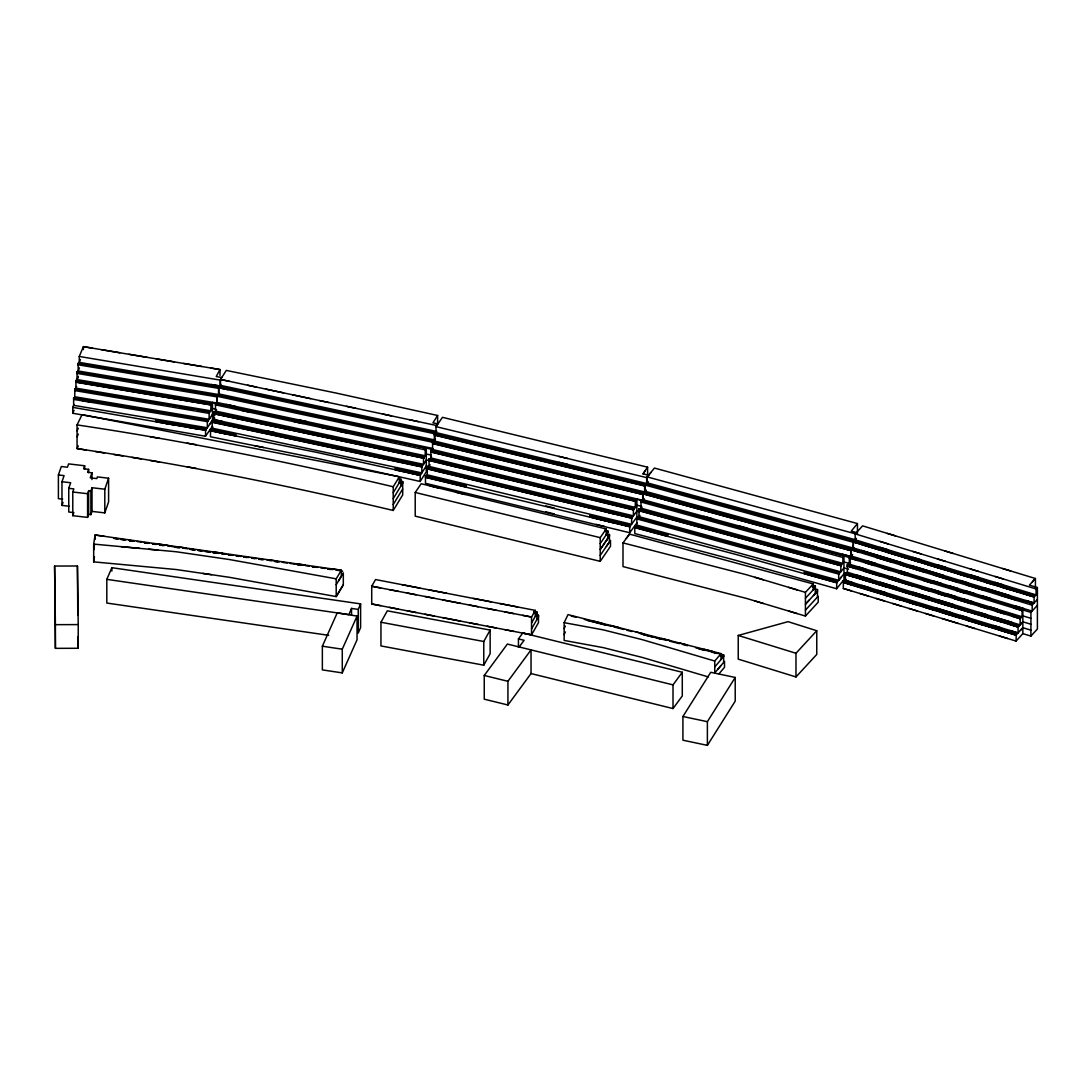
<?xml version="1.0" encoding="UTF-8"?>
<svg xmlns="http://www.w3.org/2000/svg" width="1092" height="1092" viewBox="0 0 1092 1092"><rect width="100%" height="100%" fill="white"/><g stroke="black" fill="none" stroke-linecap="round" stroke-linejoin="round"><path stroke-width="1.5" d="M336.2 584.752L343.311 572.918L343.311 584.766L336.2 596.587L229.293 577.286L176.208 569.533L93.68 561.875L93.68 544.103L95.072 534.984L341.359 570.242L341.359 576.167M93.68 550.027L94.458 544.976M93.68 561.875L94.458 556.824M62.667 499.14L58.395 498.648L58.395 474.965L61.302 466.516L67.431 467.24L68.619 463.895L84.657 465.765L83.606 468.755L88.629 469.342L87.647 472.29L91.974 472.795L91.974 479.565M91.974 472.795L90.24 477.818L96.806 478.583L97.379 476.904L108.599 478.214L108.599 501.897L104.805 512.885L92.015 511.411L90.895 514.632L88.657 514.359L87.578 517.403L72.782 515.683L72.782 492.001L73.847 488.916L68.755 488.329L68.755 512.012L73.847 512.598L72.782 515.683M104.805 512.885L104.805 489.202L108.599 478.214M69.233 506.265L61.971 505.405L61.971 481.722L64.087 475.621L58.395 474.965M61.971 505.405L63.022 502.361M68.755 488.329L70.68 482.746L61.971 481.722M90.895 514.632L90.895 490.936L92.015 487.728L104.805 489.202M87.578 517.403L87.578 493.72L88.657 490.677L90.895 490.936M74.857 388.998L74.747 396.751L209.05 419.287L209.214 411.548L74.857 388.998L74.747 390.827M73.628 399.413L207.439 421.608L207.439 420.038L73.628 397.829L73.628 405.337L207.275 427.764L207.439 420.038L198.526 418.536M437.619 424.365L437.619 415.479L335.858 392.997L226.276 370.42L220.12 380.098L220.12 386.022L79.252 362.38L79.252 356.456L83.401 346.642L219.997 369.56L219.997 375.484M80.439 359.568L78.133 365.042L78.228 363.227L218.618 386.786L218.468 388.602L220.925 384.739M79.443 367.854L77 373.641L77.109 371.812L216.98 395.29L216.83 403.03L77 379.566L77.109 371.812M78.378 376.29L75.88 382.227L210.838 404.886L212.462 402.552L216.625 403.344M75.293 389.544L76.372 386.978M75.375 389.353L76.604 386.432M212.462 426.235L205.487 436.254L72.768 413.267L72.768 407.357L74.024 404.395M72.768 413.267L74.024 410.305M77.764 377.777L75.88 382.227L75.976 380.412L211.002 403.071L210.838 410.81L75.88 388.151L75.976 380.412M218.618 386.786L218.468 394.526L78.133 370.966L78.228 363.227M106.811 579.361L111.862 567.69L360.606 603.89L358.231 609.391L351.528 608.421L348.88 614.591L106.811 579.361L106.811 603.043L328.706 635.339M342.274 672.89L342.274 649.194L357.043 616.093L337.223 612.885L322.358 646.205L322.358 669.901L342.274 672.89L357.043 639.789L357.043 616.093M708.312 676.917L642.505 657.493L603.289 647.638L564.141 640.431L564.141 622.672L568.017 614.619L721.061 653.603L721.061 659.527M564.141 628.596L565.356 626.071M564.141 634.52L565.356 631.995M399.658 480.958L402.661 481.545L402.716 494.894L393.229 510.455C288.684 485.708 183.333 464.414 77.068 448.594L77.068 424.911L82.05 414.673L399.331 476.754L399.331 482.678M77.068 430.835L78.31 428.269M77.068 436.745L78.337 434.125M78.337 445.973L77.068 448.594L86.213 450.068M380.958 622.249L387.305 610.824L490.144 630.084L490.144 653.767L483.77 665.192L380.958 645.932L380.958 622.249L483.77 641.495L490.144 630.084M533.824 613.254L536.786 613.827L536.909 612.011L533.961 611.438M536.786 613.827L531.545 622.959M535.353 610.387L531.545 617.035L531.545 634.807L371.717 603.972L371.717 586.213L375.552 579.552L535.353 610.387L535.353 616.311M531.545 628.883L538.465 616.789L538.465 615.206L538.465 622.713L531.545 634.807L522.672 633.087M338.575 580.808L340.936 576.863M343.311 584.766L336.2 596.587L336.2 578.828L341.359 570.242L332.241 568.946M393.229 510.455L393.229 486.773L399.331 476.754M400.846 478.596L400.996 485.858M393.229 492.683L400.996 479.934M393.229 498.607L402.661 483.128L399.495 482.773M393.229 504.531L402.661 489.052M402.511 483.36L402.661 481.545M213.964 411.889L423.655 456.606L213.964 411.889L213.827 419.615L222.563 421.485M423.655 458.176L213.827 413.704L423.655 458.176L423.655 456.606M682.923 716.516L710.742 672.29L735.216 677.463L735.216 701.146L707.384 745.358L682.923 740.199L682.923 716.516L707.384 721.676L735.216 677.463M425.334 448.034L215.493 403.562L215.493 411.056L425.184 455.773L425.334 448.034L215.493 403.562M421.826 465.397L212.285 420.447L212.135 428.187L421.826 472.904L421.826 465.397L212.135 420.679L220.966 422.563M212.285 420.447L212.135 422.263L421.826 466.98L421.976 465.165M420.297 473.737L395.29 468.4L420.297 473.737L420.147 481.463L316.803 458.312L210.456 436.745L210.606 429.019L236.036 434.439L210.456 429.252M210.606 429.019L210.456 430.835L316.803 452.388L420.297 475.307L411.957 473.532M216.83 397.106L219.287 393.243M217.294 402.306L215.493 405.132L215.656 403.317M213.827 413.704L216.489 409.5M212.844 421.157L214.796 418.1M210.456 430.835L212.831 427.095M432.5 449.481L432.664 441.741L642.806 492.588L642.615 500.327L432.5 449.481L426.29 448.116L425.184 449.849L215.656 404.9M423.505 458.422L426.29 454.04L431.026 455.05M421.826 466.98L426.29 459.964L429.443 460.633M420.147 475.552L426.29 465.888L429.443 466.557M420.147 481.463L426.29 471.812L426.29 448.116M435.025 432.255L434.875 439.994L218.864 393.925L218.864 386.432L435.025 432.255L434.875 434.07L436.704 431.203M218.864 388.001L219.014 386.186M437.619 415.479L432.937 422.85L437.619 423.846L436.568 425.511L220.543 379.443L220.543 385.367L436.568 431.422M435.408 439.161L433.183 442.629L433.333 440.813L217.185 394.99L217.185 402.498L433.183 448.553M217.185 396.573L217.335 394.758M604.859 530.193L607.807 530.917L607.807 538.411L600.218 549.508L609.432 536.035L609.432 534.452L609.432 541.96L606.36 546.45M643.052 473.887L647.597 467.171L442.478 417.321L436.022 426.644L436.022 432.568L646.655 483.538L646.655 477.613L648.662 475.17L643.052 473.887L645.317 470.529M607.807 530.917L607.807 532.486L600.218 543.584M600.218 555.418L610.496 540.39L610.496 546.3L600.218 561.343L415.219 516.147L415.219 492.465L421.171 483.742L606.169 528.951L606.169 534.862M606.36 540.526L609.432 536.035M600.218 561.343L600.218 537.66L606.169 528.951M641.004 506.183L636.882 505.187L635.244 507.425L430.753 457.93L430.903 450.204L635.408 499.686L635.408 501.269L430.753 452.006L430.903 450.204M83.702 390.745L74.747 389.243L209.214 411.548M434.425 433.292L644.826 484.206L434.425 433.292L434.261 441.018L644.635 491.932L644.635 484.425M436.09 432.459L434.261 435.094L644.635 486.008L644.826 484.206M435.217 439.626L432.5 443.557L642.615 494.403L645.631 490.704M431.477 450.955L432.951 448.839M429.156 458.654L633.565 508.121L429.156 458.654L428.992 466.393L633.401 515.861L633.401 508.353M431.517 456.825L428.992 460.469L633.401 509.937L633.565 508.121M631.722 516.557L631.558 524.297L427.231 474.843L427.395 467.117L631.722 516.557L631.722 518.14L427.231 468.918L427.395 467.117M427.996 467.826L430.098 464.796M425.484 475.798L466.298 485.408L425.484 475.798L425.484 483.306L629.715 532.732L636.882 522.945M427.368 474.651L425.484 477.381L629.715 526.808L636.882 517.021L639.625 517.69M211.002 403.071L75.88 380.658M210.838 404.886L75.976 381.982M209.869 418.127L207.275 421.84L212.462 414.4L215.247 414.919M205.487 436.254L205.651 428.514L189.08 425.73M209.869 424.037L212.462 420.324L212.462 402.552M629.715 525.225L590.062 515.356L629.715 525.225L629.715 532.732M629.715 526.808L629.879 524.993L621.921 523.068M635.244 507.425L635.408 499.686M518.441 647.351L518.441 638.902L522.781 632.978L682.282 672.263L682.282 695.945L673.013 708.558L530.753 673.505M635.244 501.501L636.882 499.262L642.383 500.6M633.401 509.937L636.882 505.187M631.558 518.372L636.882 511.097L639.625 511.779M507.93 704.995L507.93 681.299L531.04 649.877L531.04 673.559L507.93 704.995L484.247 699.18L484.247 675.484L507.37 644.062L673.013 684.875L682.282 672.263M519.178 646.955L524.092 640.294L518.441 638.902M626.248 538.506L629.497 534.111L813.212 583.933L813.212 589.844M805.432 610.141L818.222 596.246L818.222 602.17L805.432 616.065L746.587 598.457L623 566.584L623 542.901L629.497 534.111M643.256 492.014L851.2 548.853L643.256 492.014L643.079 499.74L851.023 556.592L851.2 548.853M840.936 564.1L840.758 571.826L638.929 516.653L639.12 508.927L840.936 564.1L840.936 565.683L638.929 510.728L639.12 508.927M634.793 526.071L667.894 534.834L634.793 526.071L634.793 533.565L736.909 560.633L836.622 588.738L843.966 579.729L843.966 556.033L850.108 557.698L852.142 555.214M634.971 525.839L634.793 527.641L736.909 554.709L836.622 582.828L843.966 573.805M843.01 555.637L641.004 500.696L641.004 508.19L842.819 563.363L843.01 555.637L641.004 500.696M838.683 572.781L637.045 517.376L838.683 572.781L838.683 580.289L636.868 525.115L636.882 499.262M838.874 572.563L838.683 574.365L843.966 567.881L848.566 569.137M836.622 582.828L836.8 581.012L828.678 578.787M650.832 472.481L647.215 476.904L647.215 482.828L855.159 539.666L856.21 538.397L853.084 542.205L645.331 485.135M643.529 499.194L641.004 502.279L644.103 498.484M855.159 533.756L647.215 476.904L654.436 468.058L857.452 523.559L851.282 531.122L856.21 532.473L855.159 533.756L855.268 539.817L1036.09 594.894L1037.4 593.461L1034.097 597.078L853.275 542.001L861.697 544.28M843.966 556.033L842.819 557.452L641.195 502.047L641.195 500.464M853.616 547.488L851.023 550.668L643.079 493.816L851.023 550.668L853.098 548.129L853.48 540.199L861.697 542.71M840.758 565.902L843.966 561.957L850.108 563.622L850.108 557.698M838.683 580.289L841.331 577.04M1034.097 595.495L1034.097 603.002L853.275 547.925L853.48 540.199L1034.301 595.277L853.275 540.431L645.14 483.783L853.084 540.636M644.635 486.008L648.238 481.572M642.806 492.588L432.5 441.973M642.615 494.403L432.664 443.325L432.664 441.741M644.021 492.656L646.177 490.021M639.898 509.541L642.028 506.934M636.868 519.191L637.045 517.376M637.742 518.113L639.967 515.397M719.082 673.696L724.515 667.294L724.515 661.383L714.741 672.89L714.741 661.042L721.061 653.603M720.174 655.869L723.45 656.702L723.641 654.9L695.795 647.802M714.741 666.966L723.641 656.483M717.703 669.396L720.679 665.902M1032.418 581.818L1035.421 578.514L862.584 525.866L855.268 533.906L1036.09 588.97L1037.4 587.537L1029.415 585.121L1035.421 578.514L1035.421 587.4M854.313 540.868L856.387 538.602M867.935 553.316L851.501 548.307L851.296 550.109L853.166 548.048L645.14 491.277L645.331 483.551M851.296 550.109L853.548 547.624M852.62 554.572L849.303 558.217L849.508 556.415L857.725 558.927M1012.025 616.216L1020.256 618.714L1020.256 617.13L847.515 564.523L847.31 566.325L850.177 563.185M847.31 566.325L850.586 562.735M847.488 572.058L845.317 574.433L887.373 587.237M844.293 581.476L846.218 579.361M1030.916 624.242L1022.849 621.798L1018.058 627.04L1009.841 624.542M1020.46 630.343L1022.849 627.709L1030.916 630.166M1014.018 606.524L1022.248 609.036L1022.044 616.748L849.303 564.141L849.303 556.633L1022.248 609.036L1022.248 610.605L1014.018 608.107M1012.025 614.632L1020.256 617.13L1020.051 624.856L847.31 572.249L847.515 564.523M861.984 579.21L845.317 574.433L853.548 576.931M1022.044 610.837L1022.849 609.95L1030.916 612.394L1037.4 605.309M1037.4 599.385L1032.104 605.186L851.501 549.89L859.718 552.388M1020.051 618.932L1022.849 615.874L1030.916 618.318M1018.058 625.457L845.317 572.85L1018.058 625.457L1018.058 632.964L1009.841 630.453M1022.849 621.798L1018.058 627.04L878.227 584.452M1022.849 627.709L1016.065 635.148L843.338 582.541L843.543 580.739L851.76 583.237M983.373 624.897L1016.27 634.93L1016.27 633.346L843.338 580.958L843.338 588.452L1016.065 641.072L1022.849 633.633L1022.849 609.95M1022.849 633.633L1030.916 636.09L1037.4 628.992L1037.4 587.537M805.432 616.065L805.432 592.369L813.212 583.933M812.339 587.005L815.123 587.769L815.328 585.967L812.544 585.203M805.432 598.293L815.328 587.551M851.296 548.539L1032.309 603.385L1032.104 611.111L851.296 556.033L851.296 548.539L1032.309 603.385L1024.091 600.873M809.445 599.863L805.432 604.217L817.458 591.168L817.458 589.584L814.659 588.82M813.444 595.509L817.458 591.168M1034.097 597.078L1034.301 595.277M795.986 676.944L795.986 653.262L816.761 630.739L788.042 621.662L738.233 635.448L738.233 659.131L795.986 676.944L816.761 654.436L816.761 630.739M54.6 566.052L55.405 624.665L78.228 624.597L78.228 648.279L55.405 648.348L54.6 566.052L77.436 565.997L78.228 624.597M121.185 546.655L139.53 548.361M148.689 549.208L157.862 550.068M93.68 544.103L176.208 551.76L229.293 559.514L336.2 578.828M72.782 492.001L87.578 493.72M115.697 538.479L119.069 538.957M121.826 539.352L125.798 539.926M129.156 540.404L134.207 541.127M137.128 541.536L141.714 542.192M144.294 542.574L149.358 543.297M152.703 543.775L156.06 544.253M159.432 544.731L164.66 545.481M167.718 545.918L179.607 547.624M182.978 548.102L188.015 548.826M191.387 549.303L194.745 549.795M198.116 550.272L203.153 550.996M206.525 551.474L209.882 551.951M213.254 552.443L218.291 553.166M221.662 553.644L225.02 554.122M228.392 554.6L233.511 555.337M236.568 555.773L241.168 556.442M243.516 556.77L248.812 557.534M251.924 557.971L256.47 558.626M258.654 558.94L263.704 559.664M267.062 560.141L271.758 560.81M274.829 561.261L279.416 561.916M282.2 562.312L287.251 563.035M290.117 563.445L294.717 564.1M297.338 564.482L302.361 565.192M305.419 565.629L309.118 566.161M312.476 566.639L317.663 567.39M320.72 567.826L325.32 568.482M327.614 568.809L332.964 569.574M132.501 541.141L129.416 540.69L132.705 541.168M152.416 543.734L157.016 544.389M160.319 545.126L163.404 545.563M175.375 547.01L179.962 547.679M205.119 551.542L210.565 552.061M213.623 552.497L216.68 552.934M221.28 553.589L225.867 554.245M236.022 555.965L239.121 556.401M113.964 538.479L117.595 538.998M120.953 539.489L124.775 540.035M144.458 542.847L147.816 543.338M152.593 544.021L155.678 544.458M159.582 545.017L162.94 545.495M174.693 547.174L178.051 547.665M189.803 549.344L193.161 549.822M198.212 550.545L201.57 551.023M212.858 552.634L216.68 553.194M228.296 554.859L231.791 555.35M243.557 557.029L246.915 557.521M251.474 558.176L254.572 558.613M258.668 559.2L262.298 559.718M274.652 561.493L277.75 561.93M297.297 564.728L300.655 565.206M312.408 566.898L315.765 567.376M327.532 569.055L330.89 569.533M104.204 536.295L95.072 534.984L95.072 539.434M158.927 544.13L168.045 545.44M177.177 546.737L186.295 548.048M213.663 551.965L222.782 553.275M268.386 559.8L277.505 561.111M295.755 563.718L304.873 565.028M129.47 540.444L134.057 541.1M190.677 549.208L195.263 549.863M144.867 542.915L147.952 543.352M202.757 573.409L211.602 574.706M322.358 646.205L342.274 649.194M77.068 424.911C183.333 440.731 288.684 462.025 393.229 486.773M95.373 451.542L104.532 453.003M113.691 454.477L122.85 455.951M132.009 457.425L141.168 458.899M92.506 348.171L83.401 346.642L83.401 349.604M101.611 349.699L119.833 352.757M128.938 354.286L147.147 357.33M156.252 358.858L174.461 361.916M183.579 363.445L201.788 366.502M210.893 368.031L219.997 369.56L216.243 376.535L221.744 377.532M79.252 356.456L220.12 380.098M211.316 384.548L220.12 386.022M78.133 363.472L218.468 387.018M78.228 364.81L218.618 388.37M77 372.058L216.83 395.536M94.485 374.993L103.221 376.467M120.693 379.388L129.443 380.862M138.179 382.323L146.915 383.797M77.109 373.396L216.98 396.874M101.515 384.957L110.06 386.391M118.605 387.824L135.695 390.69M152.402 393.489L160.742 394.894M92.656 392.246L110.565 395.249M128.474 398.266L137.428 399.768M155.337 402.771L164.291 404.272M182.2 407.275L191.141 408.777M200.095 410.278L209.05 411.78M74.857 390.581L209.05 413.363L212.462 408.476L215.247 409.009M100.355 402.32L73.628 397.829L207.275 420.27M109.377 403.576L118.291 405.077M127.081 406.811L145.031 409.555M162.722 412.79L171.635 414.291M180.535 415.779L189.448 417.28M82.637 400.668L91.551 402.156M205.487 428.747L155.924 420.174L205.651 428.514L205.651 430.098L155.924 421.744M180.794 424.338L155.924 420.174M150.341 436.8L159.528 438.383M187.087 443.134L196.273 444.703M150.341 460.483L159.528 462.066M187.087 466.816L196.273 468.4M172.44 423.027L180.712 424.46M72.768 407.357L205.487 430.33L212.462 420.324L215.247 420.843M164.182 423.177L172.44 424.611M188.971 427.463L197.229 428.897M336.022 570.01L342.642 571.225M564.141 622.672L603.289 629.879L642.505 639.721L714.741 661.042M533.824 611.67L536.786 612.243M402.184 584.698L419.942 588.124M428.815 589.83L446.573 593.256M473.205 598.389L490.963 601.828M499.849 603.535L517.594 606.961M380.603 587.919L371.717 586.213L531.545 617.035L522.672 615.328M389.475 589.625L398.362 591.345M407.234 593.052L416.12 594.771M424.993 596.478L433.879 598.198M442.751 599.904L460.51 603.33M469.396 605.05L478.269 606.756M487.155 608.476L496.027 610.182M504.913 611.902L513.786 613.608M371.717 603.972L380.603 605.678M389.475 607.398L398.362 609.104M407.234 610.824L416.12 612.53M424.993 614.25L433.879 615.956M442.751 617.676L460.51 621.102M469.396 622.809L478.269 624.528M487.155 626.235L496.027 627.955M504.913 629.661L513.786 631.381M399.495 481.19L402.511 481.79M254.764 445.741L263.636 447.529M220.543 379.443L229.538 381.354M247.543 385.203L256.538 387.114M265.547 389.039L283.551 392.874M292.547 394.799L310.551 398.635M319.546 400.559L328.555 402.47M346.56 406.306L355.555 408.231M382.555 413.991L391.564 415.916M409.555 419.751L418.564 421.662M218.864 386.432L434.875 432.487M228.01 389.694L219.014 387.769L435.025 433.838M217.185 394.99L433.183 441.059M235.176 398.826L253.18 402.675M217.335 396.328L433.333 442.397L433.333 440.813M226.18 404.409L235.176 406.333M298.184 419.765L307.18 421.689M233.128 407.043L241.864 408.913M250.6 410.769L259.336 412.639M241.864 410.483L250.6 412.353M294.28 421.662L303.016 423.532M320.488 427.259L329.224 429.115M337.96 430.985L346.71 432.842M213.827 419.615L423.505 464.332L423.505 456.838M266.243 430.794L274.979 432.664M247.461 428.214L256.292 430.098M273.942 433.865L282.773 435.749M300.436 439.516L309.268 441.4M326.918 445.167L335.749 447.051M388.288 458.244L396.669 460.032M212.285 422.031L421.976 466.748M210.606 430.589L236.036 436.022M395.29 469.983L420.297 475.307M219.083 432.405L227.559 434.207M415.219 492.465L600.218 537.66M558.886 456.374L567.663 458.503M558.886 462.298L567.663 464.428M446.928 462.953L455.814 465.11M446.928 464.537L455.814 466.68M598.02 517.28L605.992 519.205M598.02 518.864L605.992 520.788M621.921 524.651L629.879 526.576L590.062 516.939M436.022 426.644L646.655 477.613M434.425 434.862L644.826 485.776M430.753 450.436L635.244 499.918M430.903 451.774L635.408 501.269M429.156 460.237L633.565 509.705M427.231 467.349L631.558 516.789M427.395 468.686L631.722 518.14M436.281 470.843L445.167 472.986M605.077 511.684L613.963 513.841M466.298 486.991L425.648 477.149L425.648 475.566M429.975 485.899L438.793 488.042M456.415 492.356L465.219 494.499M484.247 675.484L507.93 681.299M605.923 519.301L613.854 521.28M545.85 505.937L554.231 508.026M596.164 518.454L604.558 520.543M605.923 520.884L613.854 522.863M545.85 511.848L554.231 513.936M596.164 524.378L604.558 526.467M593.529 621.116L602.033 623.273M610.537 625.443L619.041 627.613M636.035 631.94L644.539 634.111M661.547 638.438L670.051 640.608M678.555 642.779L687.059 644.935M704.053 649.276L712.557 651.433M571.252 616.079L576.167 617.321M584.356 619.41L610.974 626.194M613.854 626.931L623.682 629.429M626.958 630.275L631.886 631.517M640.076 633.606L666.297 640.294M669.573 641.127L679.401 643.625M682.677 644.471L687.591 645.713M587.51 620.488L593.72 622.071M595.154 622.44L605.528 625.088M643.202 634.684L653.603 637.332M656.306 638.015L661.22 639.27M698.88 648.866L704.927 650.409M711.984 652.211L716.898 653.453M720.174 654.299L723.45 655.132M623 542.901L746.587 574.774L805.432 592.369M812.339 585.435L815.123 586.186M757.78 514.578L766.447 516.939M792.437 524.051L801.105 526.412M651.924 494.376L660.592 496.751M686.581 503.849L695.249 506.224M721.239 513.322L729.906 515.697M755.896 522.809L764.564 525.17M790.553 532.282L799.221 534.643M825.211 541.755L842.396 546.723M703.726 516.325L712.394 518.686M738.383 525.798L747.051 528.159M773.04 535.271L781.708 537.633M807.698 544.744L816.366 547.106M842.355 554.217L851.023 556.592M638.929 509.145L840.758 564.332M639.12 510.496L840.936 565.683M637.045 518.959L838.874 574.133M643.215 528.091L659.664 532.582M820.542 576.576L804.299 572.126L836.8 581.012L836.622 588.738M634.971 527.422L667.894 536.418M804.299 573.71L836.8 582.596M1015.901 635.094L999.467 630.084M820.461 576.685L836.622 581.244L804.299 572.126M754.995 577.286L763.404 579.811M788.629 587.346L797.024 589.857M754.995 600.982L763.404 603.494M788.629 611.029L797.024 613.54M887.277 533.387L895.508 535.899M944.88 550.941L953.111 553.439M1002.497 568.495L1010.728 570.993M879.92 541.414L888.151 543.912M912.803 551.419L921.02 553.931M937.455 558.94L945.672 561.438M970.338 568.946L978.555 571.457M994.989 576.453L1003.207 578.965M879.92 547.338L888.151 549.836M912.803 557.343L921.02 559.855M937.455 564.851L945.672 567.362M970.338 574.87L978.555 577.368M994.989 582.377L1003.207 584.889M894.58 552.716L902.797 555.227M919.232 560.237L927.449 562.735M943.898 567.744L952.115 570.242M968.549 575.252L976.767 577.75M1001.419 585.271L1017.853 590.267M860.837 542.738L868.413 545.031M898.661 554.245L907.124 556.824M957.916 572.29L966.379 574.87M894.58 554.299L902.797 556.797M927.449 564.318L911.015 559.309M943.898 569.314L960.332 574.324M968.549 576.835L976.767 579.333M1001.419 586.841L1017.853 591.85M860.837 544.307L877.941 549.522M886.158 552.02L907.124 558.408M910.81 559.527L919.027 562.025M927.244 564.537L943.693 569.546M957.916 573.873L968.345 577.054M984.779 582.063L992.997 584.561M1001.214 587.073L1009.431 589.571M861.506 550.436L902.593 562.953M910.81 565.451L943.693 575.457M960.127 580.466L968.345 582.978M984.779 587.974L1009.431 595.495M876.153 555.814L982.991 588.356M1015.86 598.375L991.208 590.868M867.731 553.535L875.948 556.046M900.6 563.554L908.817 566.052M933.483 573.559L941.7 576.071M949.917 578.569L958.134 581.081M966.352 583.578L974.569 586.076M982.786 588.588L991.004 591.086M1015.669 598.593L1023.887 601.105M876.153 557.398L892.587 562.407M900.804 564.905L925.456 572.413M933.687 574.924L958.339 582.432M966.557 584.93L982.991 589.939M999.426 594.949L1015.86 599.958M867.731 561.042L875.948 563.54M900.6 571.048L908.817 573.559M933.483 581.067L941.7 583.565M949.917 586.076L958.134 588.574M966.352 591.072L974.569 593.584M982.786 596.082L991.004 598.593M1015.669 606.101L1023.887 608.599M865.956 561.424L874.187 563.936M882.404 566.434L890.635 568.946M898.866 571.444L907.083 573.955M923.545 578.965L931.763 581.476M956.442 588.984L964.673 591.495M857.534 559.145L865.751 561.643M890.43 569.164L898.661 571.676M931.558 581.695L939.789 584.193M948.02 586.704L956.237 589.216M964.468 591.714L972.685 594.225M989.147 599.235L1005.596 604.245M857.725 560.496L849.508 557.998L1022.248 610.605M865.956 563.008L874.187 565.506M882.404 568.017L890.635 570.529M898.866 573.027L907.083 575.539M923.545 580.548L931.763 583.046M956.442 590.567L964.673 593.065M857.534 566.639L865.751 569.15M890.43 576.672L898.661 579.169M931.558 589.189L939.789 591.7M948.02 594.212L956.237 596.71M964.468 599.221L972.685 601.719M989.147 606.729L997.365 609.24M872.194 572.044L880.425 574.542M905.091 582.063L913.322 584.561M921.552 587.073L929.77 589.571M938.001 592.082L946.232 594.58M962.68 599.604L970.897 602.101M979.128 604.613L987.359 607.111M995.576 609.623L1003.807 612.121M863.758 569.751L871.989 572.263M880.22 574.761L888.438 577.272M921.348 587.291L929.565 589.803M937.796 592.301L946.027 594.812M995.372 609.841L1003.603 612.353M880.425 576.126L863.963 571.116M913.322 586.145L888.642 578.623M921.552 588.656L929.77 591.154M938.001 593.666L946.232 596.164M970.897 603.685L954.449 598.675M979.128 606.183L987.359 608.694M995.576 611.192L1003.807 613.704M871.989 579.756L855.541 574.747M880.22 582.268L896.668 587.278M929.565 597.297L913.117 592.287M937.796 599.808L954.244 604.818M995.372 617.349L1011.834 622.358M861.984 577.641L845.522 572.631L845.317 580.357L1018.058 632.964M870.201 580.139L894.88 587.66M903.111 590.171L919.56 595.181M927.777 597.679L944.239 602.688M952.456 605.2L960.687 607.698M968.904 610.21L977.135 612.708M985.366 615.219L1001.814 620.229M1010.032 622.74L1018.263 625.238L1018.263 626.822L1010.032 624.31M878.964 583.101L887.373 585.653M870.201 581.722L878.432 584.234M903.111 591.741L911.329 594.253M927.777 599.262L936.008 601.76M952.456 606.783L960.687 609.281M968.904 611.793L977.135 614.291M985.366 616.803L1001.814 621.812M861.779 579.442L869.996 581.94M952.251 607.002L935.803 601.992M960.482 609.5L968.713 612.011M993.379 619.533L1001.61 622.03M845.317 580.357L853.548 582.855M861.779 585.367L869.996 587.865M878.227 590.376L886.458 592.874M935.803 607.916L952.251 612.926M960.482 615.424L968.713 617.935M993.379 625.443L1001.61 627.955M884.67 593.256L892.887 595.768M909.336 600.777L917.567 603.275M942.246 610.797L950.463 613.308M983.373 623.327L999.822 628.337M1008.039 630.835L1016.27 633.346L1016.065 641.072M851.555 583.456L843.338 580.958L1016.065 633.565L1007.67 631.012M859.773 585.967L867.99 588.465M876.207 590.963L884.424 593.475M892.642 595.973L900.859 598.471M909.076 600.982L917.294 603.48M925.511 605.978L933.728 608.49M941.932 610.988L950.163 613.486M974.801 621.007L983.018 623.505M991.236 626.003L999.453 628.514M851.76 584.821L843.543 582.309L1016.27 634.93M884.67 594.84L892.887 597.338M909.336 602.361L917.567 604.859M942.246 612.38L950.463 614.878M892.642 597.556L900.859 600.054M909.076 602.552L917.294 605.064M925.511 607.562L933.728 610.073M941.946 612.571L958.38 617.581M966.597 620.079L983.018 625.088M843.338 588.452L851.555 590.963M859.773 593.461L867.99 595.959M876.207 598.471L884.424 600.969M892.642 603.48L900.859 605.978M909.076 608.476L917.294 610.988M925.511 613.486L933.728 615.984M941.946 618.495L958.38 623.491M966.597 626.003L974.815 628.501M999.467 636.008L1007.684 638.506M878.145 549.29L886.363 551.801M984.984 581.831L993.201 584.343M1026.084 594.348L1034.301 596.86L853.48 541.782M1025.879 600.491L1034.097 603.002M849.303 556.633L1022.044 609.254M847.31 564.741L1020.051 617.362M1020.256 618.714L847.515 566.106L855.746 568.604M978.923 612.325L987.154 614.837M946.232 603.589L954.203 606.019M845.522 574.201L1018.263 626.822M795.986 653.262L738.233 635.448M77.778 614.796L77.436 565.997M78.064 636.568L78.228 648.279M1036.09 588.97L1036.09 594.894M1030.916 612.394L1030.916 636.09M857.452 523.559L857.452 533.92M817.458 589.584L817.458 597.078M815.328 585.967L815.328 593.461M723.641 654.9L723.641 662.407M707.384 721.676L707.384 745.358M673.013 684.875L673.013 708.558M647.597 467.171L647.597 476.057M536.909 612.011L536.909 619.505M483.77 641.495L483.77 665.192M360.606 603.89L360.606 627.572L358.231 633.073L358.231 609.391M351.528 608.421L351.528 615.192M111.862 567.69L111.862 571.075M92.015 487.728L92.015 511.411M88.657 490.677L88.657 514.359M88.629 469.342L88.629 472.727M84.657 465.765L84.657 469.15M73.724 397.597L73.724 399.167M55.405 624.665L55.405 648.348"/></g></svg>
